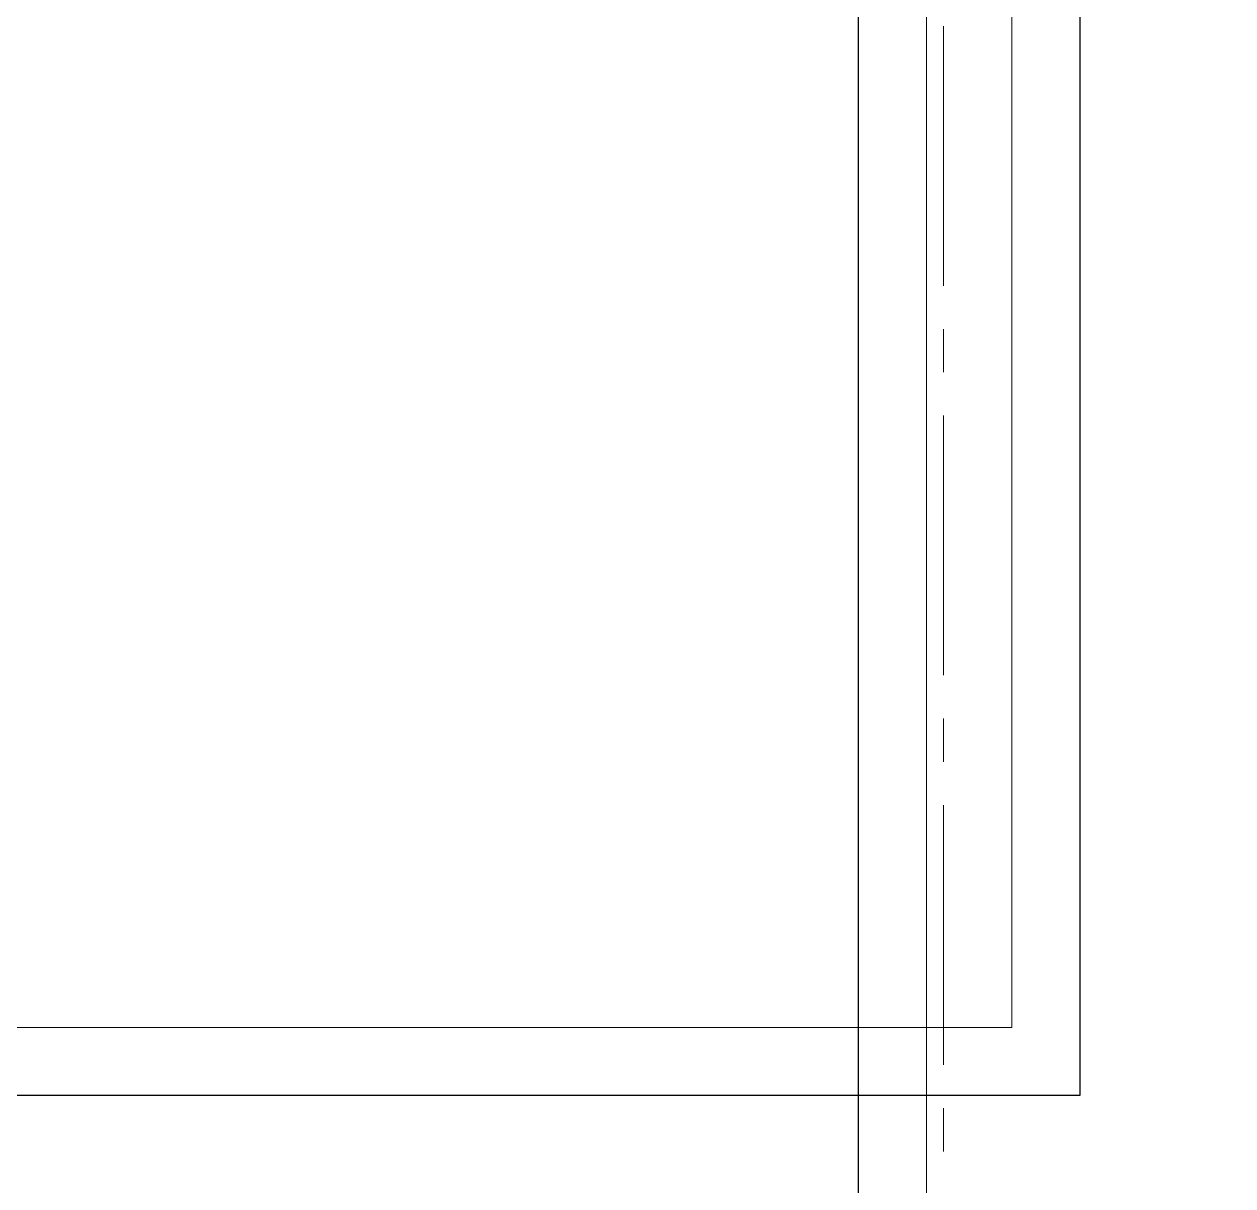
# Model space of a CAD drawing. Header units: millimetres. Extents: x 163705 to 1616509, y 81827 to 302547.
# Drawn here: x 210754 to 211640, y 141693 to 142546 of the extents above; entities that cross this region are included whole.
import ezdxf

# ---------------------------------------------------------------- set-up
doc = ezdxf.new("R2010")
doc.units = ezdxf.units.MM
doc.header["$LTSCALE"] = 10
doc.linetypes.add('CENTER2', pattern=[28.575, 19.05, -3.175, 3.175, -3.175])
doc.layers.add('1-中心线', color=1, linetype='CENTER2', lineweight=0)
doc.layers.add('1-护栏', color=4, linetype='Continuous', lineweight=18)

# ---------------------------------------------------------------- blocks, each defined once
blk = doc.blocks.new('A$Cf51e8010')
blk.add_lwpolyline([(7903, 9900), (12103, 9900), (12103, 0), (3, 0), (3, 11900), (3, 11900), (3, 17300), (7103, 17300), (7103, 9900), (7903, 9900)])
at = {"layer": '1-护栏'}
blk.add_lwpolyline([(7853, 11438.23), (7853, 9850), (12053, 9850), (12053, 50), (71.87, 50), (71.87, 11850), (71.87, 11850), (71.87, 17250), (7053, 17250), (7053, 9850), (7153, 9850), (7153, 11438.23)], dxfattribs=at)
blk = doc.blocks.new('A$C7121566b')
blk.add_lwpolyline([(1437.15, 700.13), (50062.15, 700.13), (50062.15, 11000.13), (1437.15, 11000.13)], close=True)
at = {"layer": '1-中心线'}
blk.add_line((1499.65, 11700.24), (1499.65, 0), dxfattribs=at)
at = {"layer": '1-护栏'}
blk.add_lwpolyline([(1487.15, 750.13), (50012.15, 750.13), (50012.15, 10950.13), (1487.15, 10950.13)], close=True, dxfattribs=at)

msp = doc.modelspace()

# ---------------------------------------------------------------- linework, layer by layer
at = {"layer": '1-中心线'}
msp.add_line((211427.833, 152259.738), (211427.833, 141059.499), dxfattribs=at)

# ---------------------------------------------------------------- block references
for name, p in [('A$Cf51e8010', (199424.833, 141759.632)), ('A$C7121566b', (209928.183, 140559.499))]:
    msp.add_blockref(name, p)

doc.saveas('drawing.dxf')
